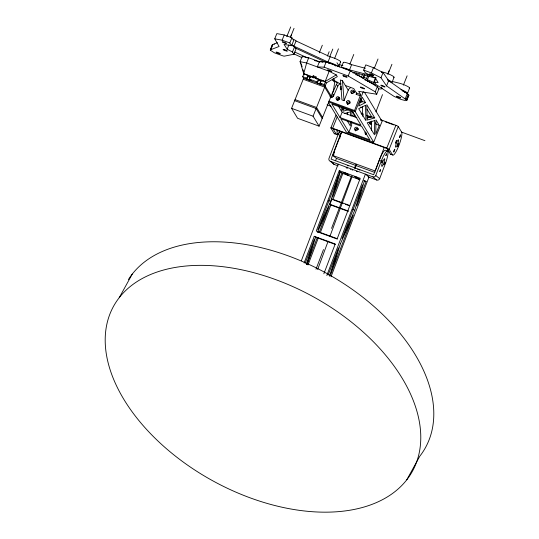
<?xml version="1.0" encoding="UTF-8"?>
<svg xmlns="http://www.w3.org/2000/svg" width="539" height="539" viewBox="0 0 539 539"><rect width="100%" height="100%" fill="white"/><g stroke="black" fill="none" stroke-linecap="round" stroke-linejoin="round"><path stroke-width="0.81" d="M347.379 114.767L347.419 112.267M350.424 121.767L350.357 125.937L346.934 120.285M350.525 115.919L350.593 111.748L344.589 113.486M351.704 121.962L351.65 125.297L348.888 132.19L369.855 139.877L361.696 126.395L340.729 118.708L348.888 132.19M351.799 116.114L351.886 111.108L355.161 116.525L352.014 115.373M371.384 130.283L371.533 121.1M291.249 45.047L294.557 46.792L296.019 49.022L293.923 54.244L284.336 56.157L283.204 55.975L274.486 52.842L270.295 50.181L272.397 44.643L277.417 42.743M272.397 44.643L270.295 50.181M333.89 154.242L333.756 153.797M333.796 154.026L333.89 153.285M339.813 137.883L339.826 138.294M333.567 95.329L333.291 96.609L337.737 86.381A4.555 4.413 -31.2 0 1 340.149 83.882M360.389 95.881L356.198 94.345L356.468 93.065L360.665 94.601L354.534 110.508L373.722 142.215L382.084 121.322L364.472 92.223M337.367 131.092L337.596 130.297M313.489 77.993L312.876 76.983L313.206 75.79L316.353 76.942L316.022 78.135L316.636 79.145M347.278 103.212L347.392 102.787M340.156 171.328L317.902 229.755L330.67 201.411L338.398 175.943M354.783 210.25L362.518 184.783L342.022 238.588L354.783 210.25L352.425 209.388M306.388 264.231L314.392 238.979L305.182 263.153M306.934 264.582L315.686 236.965M329.504 276.224L338.505 247.819L328.11 275.112M317.646 269.493L328.157 241.142M329.902 236.419L352.082 176.576M354.999 168.7L356.454 164.766M368.09 176.839L376.761 180.019A2.277 2.23 -51 0 0 379.665 178.665L385.163 164.233A12.404 2.385 -69.9 0 0 387.615 151.082L385.513 150.314A12.404 2.385 -69.9 0 0 379.153 160.299L373.662 174.737L331.087 159.133L340.183 135.255A2.277 0.438 -69.9 0 1 341.349 133.423L339.253 132.655A2.277 0.438 -69.9 0 0 338.088 134.487L328.992 158.365A2.277 2.23 -51 0 0 330.279 161.255L334.193 164.415L338.135 165.864M374.895 172.493L336.363 158.372L332.779 155.468L341.76 131.887M335.588 160.757L336.464 158.446M301.335 260.768L338.135 164.146M304.084 262.958L314.244 236.291L335.211 243.978L323.858 273.778M339.26 170.607L316.265 230.988L337.232 238.676L360.227 178.294L339.26 170.607L340.446 171.564L332.711 197.031L341.948 172.783L339.59 171.914M306.981 264.595L317.35 237.369M319.128 232.707L329.201 206.262L317.471 232.302M347.931 211.288L330.845 205.022L329.949 204.301L331.963 198.992L349.831 205.541M308.018 264.945L318.394 237.706M320.469 232.262L330.845 205.022M341.948 172.783L342.844 173.504L332.866 199.72L331.963 198.992M315.995 269.21L323.488 249.544M331.552 228.374L351.509 175.97M354.487 168.148L355.983 164.24M375.939 111.842L382.488 94.635M326.802 275.469L365.395 174.137L368.986 177.041L330.986 276.803M366.069 181.623L356.831 205.871L364.559 180.403L366.069 181.623L363.704 180.754M384.226 147.45L375.245 171.031L332.779 155.468M330.279 161.255L372.853 176.859A2.277 2.23 -51 0 0 375.757 175.505L381.255 161.073A12.404 2.385 -69.9 0 1 387.615 151.082M387.211 151.924L388.107 149.566M360.665 94.601L358.684 91.327L376.714 94.244L378.809 89.023L377.354 86.617L350.276 70.777L326.156 61.938L319.418 61.702L308.712 57.781L302.177 56.413L300.088 61.641L306.624 63.002L329.167 71.263L325.199 81.497L326.257 83.255L313.065 116.208L319.088 126.16L333.459 90.262L334.665 82.561L332.624 79.193M270.308 49.864L279.101 46.482L274.735 38.828L276.824 33.607L284.221 34.954L291.889 37.743L293.688 40.486L291.599 45.707L284.019 44.414L287.172 49.224L292.461 52.014L293.923 54.244M270.794 49.736L272.882 44.515M274.735 38.828L282.126 40.176L284.221 34.954M286.795 36.652L290.683 26.95M290.319 37.575L291.511 34.59M290.454 37.272L294.038 28.318M287.172 49.224L288.965 44.744M291.599 45.707L289.8 42.965L291.889 37.743M338.418 66.688A6.812 1.017 21.8 0 0 327.995 62.032L293.964 46.179L296.052 40.957A6.812 1.017 21.8 0 0 293.324 39.199M292.461 52.014L294.557 46.792M308.712 57.781L306.624 63.002L303.706 73.621L304.461 74.874M325.132 86.072L303.625 78.175L302.716 76.679L303.848 73.863L308.119 75.426L306.853 78.35A2.843 0.424 21.8 0 0 305.997 78.337L306.058 78.478A2.843 0.424 21.8 0 0 308.874 79.934A2.843 0.424 21.8 0 0 311.279 80.432L311.219 80.291A2.843 0.424 21.8 0 0 309.433 79.26L310.39 76.262L318.576 79.26L317.505 82.231A2.843 0.424 21.8 0 0 317.343 82.871A2.843 0.424 21.8 0 0 321.365 84.347A2.843 0.424 21.8 0 0 320.126 83.195L321.109 80.183L325.34 81.739L324.215 84.556L332.071 97.546L333.203 94.723M319.088 126.16L297.595 118.284L291.572 108.332L303.639 78.195M307.089 78.418L308.119 75.426M319.256 52.869L322.315 45.229M309.352 79.226L310.39 76.262M319.418 61.702L317.33 66.924L324.067 67.159L348.181 75.999L375.259 91.839L376.714 94.244M327.422 56.049L329.161 51.71M317.552 82.251L318.576 79.26M324.067 67.159L326.156 61.938M329.74 56.716L332.799 49.069M327.995 62.032L330.084 56.811L296.052 40.957M320.126 83.195L320.927 81.059M334.578 58.529L338.458 48.827M338.836 66.277L340.628 61.796M343.323 62.396L341.234 67.618A6.812 1.017 21.8 0 1 349.535 69.881L372.179 75.837M349.885 64.141L353.766 54.439M349.535 69.881L351.63 64.66L365.375 68.271M348.181 75.999L350.276 70.777M337.724 134.076A12.404 2.385 -69.9 0 1 336.336 134.312L334.234 133.544L330.852 127.952L336.019 115.05M330.852 127.952A2.277 0.337 21.8 0 1 332.664 128.242L337.219 116.862M348.228 90.229L342.487 80.749L340.392 79.981L341.948 99.904L344.044 100.672L348.228 90.229A4.555 4.413 -31.2 0 1 350.64 87.722M356.03 74.604L356.623 73.109M356.097 74.901L356.697 73.412M340.015 117.522L331.849 104.04L352.823 111.721L360.982 125.21L340.015 117.522L342.103 112.301L356.858 117.711M364.775 75.123L363.879 77.36L363.003 78.034L358.57 75.433L359.169 73.944M374.255 82.043L378.142 82.602L375.306 77.912L365.301 72.778L363.684 70.104L365.772 64.882L373.46 67.698L383.074 72.563L388.646 80.661L408.245 94.406L408.879 95.288L406.79 100.51L405.577 100.652L401.05 99.439L394.049 96.38L375.575 84.219L374.255 82.043L376.054 77.562M361.366 77.427L362.558 74.443M356.198 94.345L356.616 93.301L353.746 88.564L345.358 85.485M363.003 78.034L364.499 74.301M375.218 82.939L373.628 82.541A9.749 1.455 21.8 0 0 367.396 79.759L366.587 78.418L367.78 75.433M367.396 79.759L368.892 76.026M363.306 91.576L355.248 111.694L328.77 101.986M406.79 100.51L406.15 99.627L386.557 85.883L380.985 77.791L371.371 72.92L373.46 67.698M374.423 67.948L378.007 59M373.628 82.541L375.42 78.067M375.259 91.839L377.354 86.617M380.985 77.791L383.074 72.563M387.716 74.16L389.205 70.427M388.053 73.978L391.934 64.276M386.557 85.883L388.646 80.661M391.981 82.474L394.076 77.252M379.281 125.365L375.764 134.137L376 119.948L379.281 125.365L376.134 124.206L375.312 122.858M403.381 85.149L407.113 75.831M405.173 98.967L407.268 93.746M407.511 93.335L409.6 88.113M406.15 99.627L408.245 94.406M395.882 125.304A2.277 0.337 21.8 0 1 398.267 126.544L401.649 132.136A12.404 2.385 -69.9 0 1 398.658 146.109A12.404 2.385 -69.9 0 1 392.533 154.909L389.151 149.316A2.277 0.337 21.8 0 0 386.766 148.077L395.882 125.304L380.985 119.84M406.702 99.937L407.599 97.694M406.702 100.153L408.791 94.931M389.151 149.316L398.267 126.544M340.048 137.088L340.345 136.603M365.247 131.92L365.078 132.331A1.705 1.657 -31.2 0 0 366.688 134.4M365.792 133.51L365.968 133.106M332.428 93.442L336.457 84.266L337.852 82.379L332.455 80.399M351.516 92.506L351.704 92.102M352.29 93.564L352.418 93.287A1.705 1.657 -31.2 0 1 354.352 92.526M340.156 136.818L340.385 136.38M334.099 152.739L334.497 152.187M347.365 102.861L347.574 102.471M119.22 297.703L132.237 274.122M406.763 479.818A170.688 104.849 28.9 0 0 247.414 271.09A170.688 104.849 28.9 0 0 134.797 415.374A170.688 104.849 28.9 0 0 406.763 479.818L419.78 456.237A170.688 104.849 28.9 0 0 336.457 279.04A170.688 104.849 28.9 0 0 128.423 279.559M326.115 83.019L337.32 76.653L336.262 74.894L325.199 81.497L316.022 78.135M360.106 102.592L362.37 101.473L365.516 102.626L358.725 105.988L362.242 97.209L365.516 102.626M408.495 95.457L408.879 95.288M342.238 109.417L345.243 108.548M348.383 109.7L343.127 111.223L343.006 107.173M367.106 118.041L371.607 116.734L374.753 117.886L366.763 104.687L367.248 120.062L374.753 117.886M350.458 169.408L350.801 169.482M392.466 81.497L399.648 83.282A6.609 0.984 21.8 0 1 407.127 86.173A6.609 0.984 21.8 0 1 409.216 88.228M314.345 60.503L316.696 61.123M375.595 78.088L353.759 72.341A6.812 1.017 21.8 0 1 352.856 72.812M308.22 75.595L307.978 75.527A2.843 0.424 21.8 0 0 307.122 75.514L307.183 75.655M318.684 79.428L318.63 79.415A2.843 0.424 21.8 0 0 318.145 79.307M320.9 80.803L319.203 80.021L321.089 80.621M356.569 171.274L357.6 171.618M356.629 171.234L357.674 171.584M339.018 64.451L342.898 65.65M346.274 167.434L347.399 167.818M317.464 61.365L319.762 62.106L320.173 61.23L322.874 62.255M356.663 74.813L358.57 75.433M357.66 169.233L358.408 169.495M346.368 167.514L347.534 167.932M338.849 97.916L339.26 98.058M339.806 99.183L339.563 99.102A1.705 1.657 -31.2 0 0 337.535 100.409M310.181 76.895L308.719 76.134L310.605 76.781M352.001 169.852L352.776 170.129M347.527 165.513L348.342 165.81M282.126 40.176L289.8 42.965M363.684 70.104L371.371 72.92M340.965 83.882L335.615 81.915L333.533 78.472M312.876 76.983L303.706 73.621L300.088 61.641L301.146 63.393M315.787 78.034L314.217 77.454L313.206 75.79M307.681 76.262L309.972 77.097M318.468 80.217L320.766 81.052M307.863 76.511L310.188 77.367M302.716 76.679L306.987 78.243M309.265 79.078L317.451 82.076M319.977 83.006L324.215 84.556M303.221 79.24L324.714 87.123L330.737 97.074M360.308 101.056L362.639 101.911M359.473 101.669L361.022 102.242M360.759 107.106L362.316 107.679M329.935 96.764L332.071 97.546M328.83 101.089L354.534 110.508M380.487 120.029L382.838 120.891M385.19 121.753L393.82 124.913M361.002 113.183L363.333 114.039M366.439 115.178L371.876 117.172M361.716 114.369L363.273 114.942M367.153 116.363L370.259 117.502M327.119 104.822L331.034 106.257M401.454 132.068L424.927 140.672M295.062 99.607L316.555 107.483L322.578 117.435M294.644 100.652L316.137 108.528L322.16 118.479M291.572 108.332L313.065 116.208M373.722 142.215L346.462 132.223L328.419 102.41M332.664 128.242L386.766 148.077M338.088 134.487L340.183 135.255M336.336 134.312L332.947 128.72L387.049 148.548L390.438 154.141L392.533 154.909M379.153 160.299L381.255 161.073M342.844 173.504L359.931 179.77M333.641 200.003L342.959 203.419M345.29 204.274L349.171 205.696M328.312 200.548L330.67 201.411M329.949 204.301L348.585 211.133M317.161 231.716L337.353 239.114M335.332 244.423L315.14 237.019L314.244 236.291M363.879 77.36L366.587 78.418M347.028 167.912L346.308 167.609M359.23 169.812L359.904 170.102M347.271 165.614L347.642 165.769M357.317 171.732L356.643 171.442M346.833 167.892L346.159 167.602M310.477 76.403L310.558 76.437A2.843 0.424 21.8 0 1 311.185 76.733M357.317 171.672L356.65 171.389M293.849 53.86L302.116 57.673M294.254 47.506L326.014 62.295M294.82 52.054L307.479 57.949M329.167 71.263L336.262 74.894M394.791 149.276C392.203 152.139 394.292 153.952 394.797 149.283M375.757 175.505L379.665 178.665M372.853 176.859L376.761 180.019M360.732 98.765L362.37 101.473M366.985 109.094L371.607 116.734M336.976 62.74L339.563 67.018M336.457 84.266L337.737 86.381M332.28 93.207L333.708 95.565M338.418 106.21L341.841 111.863L341.713 107.813M301.409 64.505L302.103 66.782M303.019 69.821L303.706 72.098M342.487 80.749L344.044 100.672M362.403 106.601L362.707 116.309M338.317 98.57L338.364 100.187M390.997 154.423A12.404 2.385 -69.9 0 1 390.438 154.141M370.044 124.186A1.705 1.657 -31.2 0 1 371.802 121.821M370.212 124.246A1.705 1.657 -31.2 0 1 371.647 122.313M335.629 133.308A12.404 2.385 -69.9 0 1 334.234 133.544M365.866 134.629A1.705 1.657 -31.2 0 1 366.237 132.769M355.383 130.795A1.705 1.657 -31.2 0 1 358.294 129.05M366.028 134.689A1.705 1.657 -31.2 0 1 366.352 133.443M355.545 130.849A1.705 1.657 -31.2 0 1 358.233 129.198M339.139 132.715A11.38 2.19 -69.9 0 1 339.348 130.836M338.162 133.706A11.38 2.19 -69.9 0 1 337.252 130.067M389.198 151.742A10.726 2.062 -69.9 0 1 388.147 150.078M334.193 164.415A2.277 2.23 -51 0 1 332.947 163.25M347.601 104.438A1.705 1.657 -31.2 0 1 347.385 104.067M347.284 103.724A1.705 1.657 -31.2 0 1 349.993 102.053M336.848 100.086A1.705 1.657 -31.2 0 1 339.9 98.63M351.583 93.651A1.705 1.657 -31.2 0 1 354.467 91.879M341.308 89.487A1.705 1.657 -31.2 0 1 341.268 86.408M341.093 89.804A1.705 1.657 -31.2 0 1 341.605 87.823M321.278 81.227A2.843 0.424 21.8 0 1 318.165 79.873M321.85 80.668A2.843 0.424 21.8 0 1 322.693 81.18M310.343 77.232A2.843 0.424 21.8 0 1 307.425 75.864M311.717 77.016A2.843 0.424 21.8 0 1 312.115 77.266M381.551 72.529A6.812 1.017 21.8 0 1 388.107 73.769A6.812 1.017 21.8 0 1 393.766 77.414M387.642 79.678A6.812 1.017 21.8 0 1 390.957 82.615M343.451 62.726A6.812 1.017 21.8 0 1 351.63 64.66M343.794 68.628A3.982 0.593 21.8 0 1 347.21 69.363A3.982 0.593 21.8 0 1 351.118 71.391M292.488 45.101A6.812 1.017 21.8 0 1 293.964 46.179M330.084 56.811A6.812 1.017 21.8 0 1 337.778 59.708A6.812 1.017 21.8 0 1 340.325 61.958M328.561 63.218A3.982 0.593 21.8 0 1 332.388 63.939A3.982 0.593 21.8 0 1 335.703 66.068M402.781 91.246A2.277 0.337 21.8 0 1 403.064 91.441M364.93 79.846A11.38 1.698 21.8 0 1 375.481 86.018M367.2 80.958A10.241 1.529 21.8 0 1 372.638 83.7M373.103 84.003A10.241 1.529 21.8 0 1 374.113 84.791M401.003 89.622A6.609 0.984 21.8 0 1 406.79 92.425A6.609 0.984 21.8 0 1 406.352 93.395M381.464 87.412A18.38 2.742 21.8 0 1 378.331 88.746M387.797 80.25A3.982 0.593 21.8 0 1 388.814 81.409M403.347 91.185A3.982 0.593 21.8 0 1 404.54 92.398M274.385 44.286A6.609 0.984 21.8 0 1 274.405 44.016M347.985 104.472A1.705 1.657 -31.2 0 1 348.079 104.04L348.288 103.65A1.705 1.657 -31.2 0 1 350.256 102.996M371.56 123.802A1.705 1.657 -31.2 0 1 369.208 122.137M374.706 120.588L374.47 134.777L367.2 122.764L374.706 120.588M395.437 143.044C396.98 143.468 397.27 136.859 395.437 143.044M399.372 137.391C400.908 137.816 401.198 131.206 399.372 137.391M384.132 164.462L384.967 162.738L384.132 164.462M397.459 146.278C398.388 148.05 399.729 139.17 397.459 146.278M381.45 162.212C381.787 163.917 383.135 157.428 381.45 162.212M385.823 155.34C386.167 157.044 387.507 150.556 385.823 155.34M379.766 171.247C380.056 173.032 381.484 166.436 379.766 171.247M346.678 101.602L346.557 102.026A1.705 1.657 -31.2 0 0 348.733 103.791A1.705 1.657 -31.2 0 0 349.494 101.056A1.705 1.657 -31.2 0 0 346.678 101.602M357.896 129.084L357.781 129.508A1.705 1.657 -31.2 0 1 354.958 130.034A1.705 1.657 -31.2 0 1 355.733 127.305A1.705 1.657 -31.2 0 1 357.896 129.084M340.547 243.439L330.798 274.21L353.314 215.095L340.547 243.439M397.897 143.549L397.526 144.519A3.982 0.768 -69.9 0 1 395.565 146.379A3.982 0.768 -69.9 0 1 397.95 140.113A3.982 0.768 -69.9 0 1 397.897 143.549M356.104 177.931L359.264 179.137L356.104 177.931M365.476 105.321L358.684 108.683L365.954 120.702L365.476 105.321M343.855 172.635L346.995 173.854L343.855 172.635M345.694 174.097L348.78 175.316L345.694 174.097M354.399 176.489L357.472 177.708L354.399 176.489M384.651 158.965L384.455 158.917A3.982 0.768 -69.9 0 0 381.848 164.503A3.982 0.768 -69.9 0 0 383.108 164.826A3.982 0.768 -69.9 0 0 384.651 158.965M328.392 70.555A2.277 0.337 21.8 0 0 331.775 71.626A2.277 0.337 21.8 0 0 328.857 70.11A2.277 0.337 21.8 0 0 328.392 70.555M343.707 76.167A2.277 0.337 21.8 0 0 347.082 77.239A2.277 0.337 21.8 0 0 344.165 75.716A2.277 0.337 21.8 0 0 343.707 76.167M361.191 87.756A2.277 0.337 21.8 0 0 364.573 88.827A2.277 0.337 21.8 0 0 361.649 87.305A2.277 0.337 21.8 0 0 361.191 87.756M337.555 100.032A1.705 1.657 -31.2 0 0 339.307 97.667A1.705 1.657 -31.2 0 0 336.397 97.404A1.705 1.657 -31.2 0 0 337.555 100.032M352.223 93.429A1.705 1.657 -31.2 0 0 353.975 91.064A1.705 1.657 -31.2 0 0 351.064 90.801A1.705 1.657 -31.2 0 0 352.223 93.429M370.455 74.456A2.277 0.337 21.8 0 0 373.83 75.527A2.277 0.337 21.8 0 0 370.913 74.011A2.277 0.337 21.8 0 0 370.455 74.456M381.652 85.883A2.277 0.337 21.8 0 0 385.035 86.961A2.277 0.337 21.8 0 0 382.117 85.438A2.277 0.337 21.8 0 0 381.652 85.883M397.317 96.879A2.277 0.337 21.8 0 0 400.699 97.95A2.277 0.337 21.8 0 0 397.782 96.427A2.277 0.337 21.8 0 0 397.317 96.879M283.15 42.426A2.277 0.337 21.8 0 0 286.512 43.477A2.277 0.337 21.8 0 0 283.554 41.954A2.277 0.337 21.8 0 0 283.15 42.426M283.986 50.066A2.277 0.337 21.8 0 0 287.341 51.117A2.277 0.337 21.8 0 0 284.39 49.595A2.277 0.337 21.8 0 0 283.986 50.066M276.965 52.775A2.277 0.337 21.8 0 0 280.32 53.826A2.277 0.337 21.8 0 0 277.369 52.303A2.277 0.337 21.8 0 0 276.965 52.775"/></g></svg>
